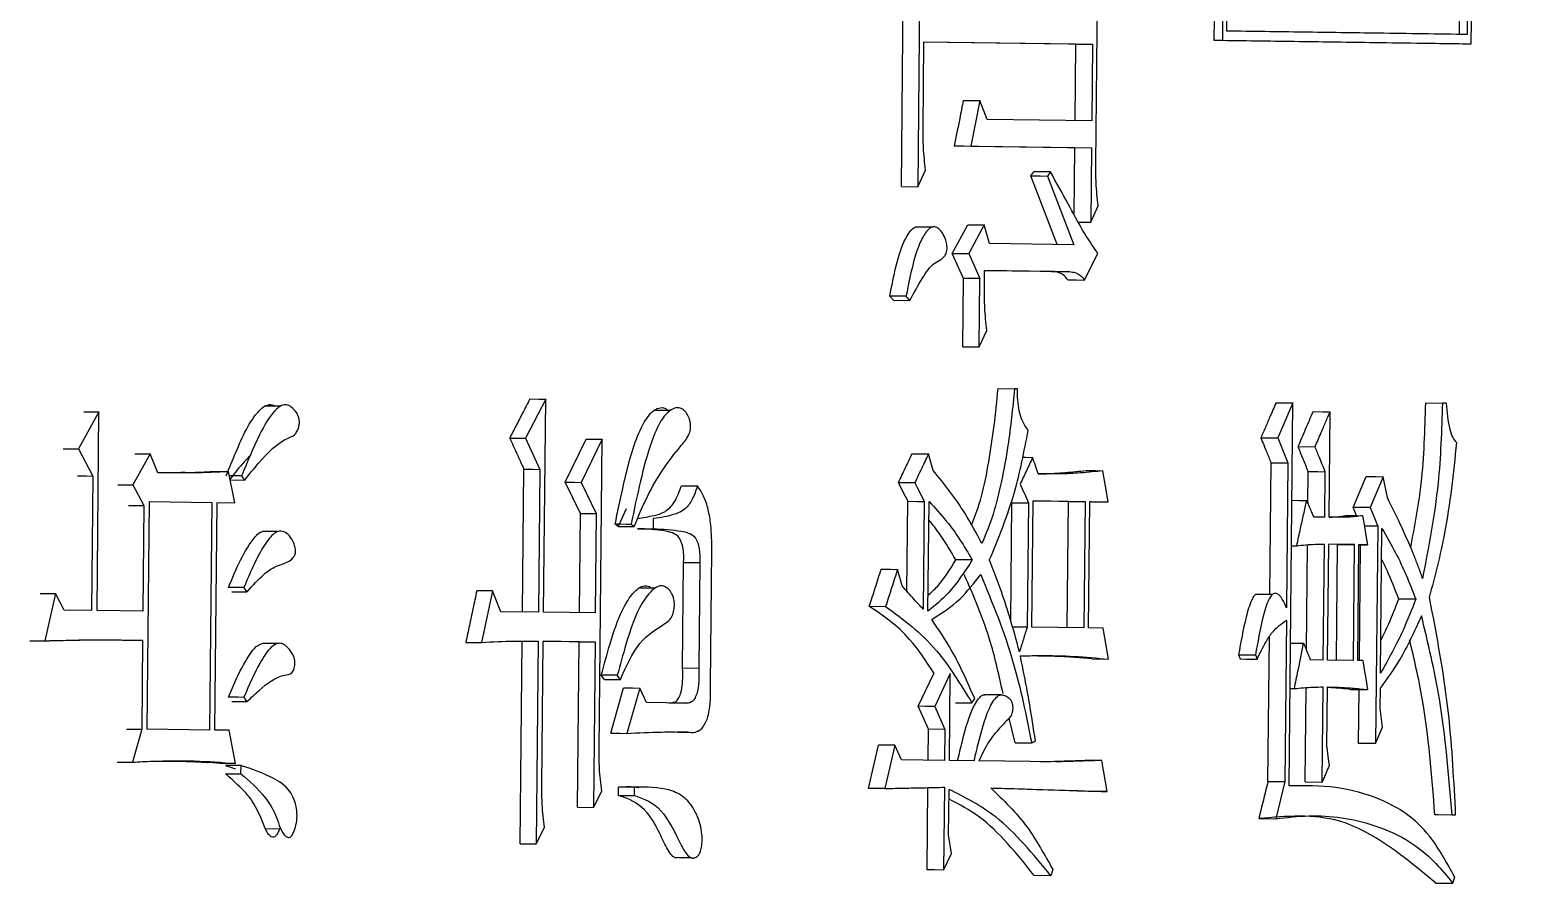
# Model space of a CAD drawing. Header units: millimetres. Extents: x 2448 to 4397, y 790 to 2168.
# Drawn here: x 3211.67 to 3218.64, y 992.72 to 996.73 of the extents above; entities that cross this region are included whole.
import ezdxf

# ---------------------------------------------------------------- set-up
doc = ezdxf.new("R2010")
doc.units = ezdxf.units.MM

msp = doc.modelspace()

# ---------------------------------------------------------------- linework, layer by layer
at = {"color": 7, "linetype": 'Continuous', "lineweight": 25}
for p, q in [((3217.4337, 1016.602), (3217.2361, 996.6833)), ((3217.4735, 1016.6016), (3217.2758, 996.6829)), ((3217.4923, 1016.5564), (3217.2956, 996.7277)), ((3218.5856, 1016.5408), (3218.3888, 996.7121)), ((3218.4292, 996.7117), (3218.626, 1016.5404)), ((3218.4466, 996.6665), (3218.6443, 1016.5852)), ((3216.6805, 996.0995), (3216.6947, 997.5306)), ((3215.7658, 995.9947), (3215.7773, 997.1532)), ((3215.8543, 997.1525), (3215.8429, 995.994)), ((3215.8682, 996.2663), (3215.8722, 996.6752)), ((3215.8722, 996.6752), (3216.6645, 996.6644)), ((3216.5863, 996.6651), (3215.8722, 996.6748)), ((3216.5827, 996.3049), (3216.5863, 996.6651)), ((3216.5863, 996.6651), (3216.6645, 996.6644)), ((3216.6645, 996.6644), (3216.6609, 996.3042)), ((3217.2361, 996.6833), (3218.4057, 996.6668)), ((3217.2363, 996.6833), (3217.2758, 996.6829)), ((3218.4062, 996.6668), (3218.4466, 996.6665)), ((3216.1343, 996.399), (3216.092, 996.1854)), ((3216.169, 996.3109), (3216.1343, 996.399)), ((3216.6609, 996.3042), (3216.169, 996.3109)), ((3216.0146, 996.1861), (3216.5815, 996.1784)), ((3216.092, 996.1854), (3216.6596, 996.1777)), ((3216.5783, 995.863), (3216.5815, 996.1784)), ((3216.5815, 996.1784), (3216.6596, 996.1777)), ((3216.6596, 996.1777), (3216.6562, 995.8272)), ((3215.8429, 995.994), (3215.8798, 996.0714)), ((3216.3755, 996.0449), (3216.3889, 996.0641)), ((3216.4988, 995.7219), (3216.3755, 996.0449)), ((3216.4668, 996.0635), (3216.3889, 996.0641)), ((3216.4668, 996.0635), (3216.4534, 996.0442)), ((3216.4534, 996.0442), (3216.5769, 995.7212)), ((3215.7658, 995.9947), (3215.8429, 995.994)), ((3216.6562, 995.8272), (3216.6916, 995.9046)), ((3216.0051, 995.6799), (3216.0777, 995.8152)), ((3216.1552, 995.8146), (3216.0825, 995.6792)), ((3216.181, 995.7266), (3216.1552, 995.8146)), ((3216.5978, 995.8277), (3216.6562, 995.8272)), ((3215.9092, 995.8035), (3215.8314, 995.8042)), ((3216.0574, 995.5624), (3216.0051, 995.6799)), ((3216.0825, 995.6792), (3216.1349, 995.5617)), ((3216.5769, 995.7212), (3216.181, 995.7266)), ((3216.6274, 995.555), (3216.6894, 995.6807)), ((3216.1566, 995.5127), (3216.1575, 995.6003)), ((3216.1575, 995.6003), (3216.5495, 995.595)), ((3216.4715, 995.5957), (3216.1575, 995.5999)), ((3216.4715, 995.5957), (3216.5495, 995.595)), ((3216.0542, 995.2411), (3216.0574, 995.5624)), ((3216.1349, 995.5617), (3216.0574, 995.5624)), ((3216.1317, 995.2404), (3216.1349, 995.5617)), ((3215.7879, 995.4787), (3215.7109, 995.4794)), ((3215.7288, 995.4597), (3215.7109, 995.4794)), ((3215.7288, 995.4597), (3215.8059, 995.459)), ((3216.1317, 995.2404), (3216.1681, 995.3178)), ((3216.0542, 995.2411), (3216.1317, 995.2404)), ((3216.2206, 995.0441), (3216.2983, 995.0434)), ((3216.3115, 995.0433), (3216.2983, 995.0434)), ((3214.0928, 994.995), (3213.9979, 994.8112)), ((3214.0829, 993.9923), (3214.0928, 994.995)), ((3217.6076, 994.9767), (3217.5361, 994.8122)), ((3217.5897, 993.1757), (3217.6076, 994.9767)), ((3218.2322, 994.9772), (3218.3127, 994.9765)), ((3218.3283, 994.9763), (3218.3127, 994.9765)), ((3211.9914, 994.9345), (3211.8944, 994.7605)), ((3211.9822, 993.9999), (3211.9914, 994.9345)), ((3212.8447, 994.9611), (3212.7715, 994.9617)), ((3214.678, 994.941), (3214.602, 994.9416)), ((3217.7775, 994.4388), (3217.7824, 994.9353)), ((3211.8944, 994.7605), (3211.962, 994.633)), ((3213.9979, 994.8112), (3214.0651, 994.6643)), ((3214.1847, 994.604), (3214.2835, 994.8071)), ((3214.3585, 994.8065), (3214.2595, 994.6033)), ((3214.344, 993.3462), (3214.3585, 994.8065)), ((3217.5361, 994.8122), (3217.5842, 994.6947)), ((3217.6321, 994.7715), (3217.7117, 994.7708)), ((3212.2318, 994.7367), (3212.1515, 994.5917)), ((3212.2676, 994.6486), (3212.2318, 994.7367)), ((3217.4986, 994.0757), (3217.5047, 994.6954)), ((3217.5842, 994.6947), (3217.5775, 994.0132)), ((3211.962, 994.633), (3211.9557, 994.0003)), ((3212.6306, 994.5076), (3212.601, 994.6541)), ((3212.6628, 994.6338), (3212.605, 994.6343)), ((3213.9838, 993.9932), (3213.9904, 994.6649)), ((3214.0651, 994.6643), (3214.0584, 993.9926)), ((3217.6781, 994.5045), (3217.6796, 994.654)), ((3217.7572, 994.4391), (3217.7593, 994.6533)), ((3217.8913, 994.4855), (3217.9526, 994.6307)), ((3218.0327, 994.63), (3217.9713, 994.4848)), ((3218.0517, 994.5324), (3218.0327, 994.63)), ((3212.1515, 994.5917), (3212.2031, 994.4937)), ((3212.6054, 994.6148), (3212.6781, 994.6142)), ((3214.2558, 994.457), (3214.1847, 994.604)), ((3214.2595, 994.6033), (3214.3308, 994.4563)), ((3214.731, 994.587), (3214.8067, 994.5864)), ((3212.2031, 994.4937), (3212.1982, 993.9972)), ((3212.2189, 993.4419), (3212.2295, 994.5128)), ((3212.2295, 994.5128), (3212.5218, 994.509)), ((3212.4495, 994.5096), (3212.5218, 994.509)), ((3212.5218, 994.509), (3212.5111, 993.4382)), ((3212.5371, 993.4379), (3212.5477, 994.5087)), ((3212.5477, 994.5087), (3212.6306, 994.5076)), ((3212.558, 994.5083), (3212.6306, 994.5076)), ((3214.4707, 994.4791), (3214.4335, 994.3962)), ((3215.792, 994.0902), (3215.7962, 994.5144)), ((3215.8733, 994.5137), (3215.8683, 994.0075)), ((3215.8908, 993.9975), (3215.8959, 994.5134)), ((3216.2802, 993.9521), (3216.2857, 994.5077)), ((3216.3635, 994.5071), (3216.3577, 993.9229)), ((3216.3797, 993.9227), (3216.3856, 994.5165)), ((3216.3856, 994.5165), (3216.6301, 994.5132)), ((3216.5519, 994.5138), (3216.3856, 994.5161)), ((3216.5461, 993.92), (3216.5519, 994.5138)), ((3216.5519, 994.5138), (3216.6301, 994.5132)), ((3216.6301, 994.5132), (3216.6242, 993.9193)), ((3216.6459, 993.919), (3216.6518, 994.5129)), ((3216.6518, 994.5129), (3216.7382, 994.5117)), ((3216.6599, 994.5124), (3216.6518, 994.5125)), ((3216.6599, 994.5124), (3216.7382, 994.5117)), ((3217.9068, 994.4466), (3217.8913, 994.4855)), ((3217.9713, 994.4848), (3218.0064, 994.3967)), ((3214.2512, 993.9897), (3214.2558, 994.457)), ((3214.3308, 994.4563), (3214.3262, 993.9891)), ((3214.5997, 994.3846), (3214.6002, 994.4333)), ((3217.7572, 994.4391), (3217.7044, 994.4399)), ((3212.8316, 994.3716), (3212.7585, 994.3722)), ((3214.4335, 994.3962), (3214.4192, 994.4061)), ((3214.4335, 994.3962), (3214.5087, 994.3956)), ((3214.5244, 994.3853), (3214.5997, 994.3846)), ((3218.0064, 994.3967), (3217.9963, 993.3745)), ((3218.0195, 993.7052), (3218.0263, 994.3867)), ((3214.8684, 993.6509), (3214.8747, 994.2836)), ((3217.6009, 994.3049), (3217.6255, 994.3047)), ((3217.6713, 993.8133), (3217.6762, 994.31)), ((3217.7506, 993.7674), (3217.756, 994.3126)), ((3217.7708, 993.7671), (3217.7762, 994.3123)), ((3217.8974, 994.3106), (3217.7762, 994.3123)), ((3217.8174, 994.3113), (3217.7762, 994.3119)), ((3217.812, 993.7661), (3217.8174, 994.3113)), ((3217.8174, 994.3113), (3217.8974, 994.3106)), ((3217.892, 993.7654), (3217.8974, 994.3106)), ((3217.9121, 993.7651), (3217.9175, 994.3103)), ((3217.9576, 994.3097), (3217.9175, 994.3103)), ((3217.9175, 994.3101), (3217.9576, 994.3097)), ((3217.9201, 993.765), (3217.9255, 994.31)), ((3214.7367, 993.7301), (3214.7417, 994.2266)), ((3214.7417, 994.2266), (3214.8173, 994.226)), ((3214.8173, 994.226), (3214.8124, 993.7295)), ((3211.7866, 994.0803), (3211.7365, 993.857)), ((3211.8284, 994.0019), (3211.7866, 994.0803)), ((3212.6157, 994.0889), (3212.6862, 994.0883)), ((3213.843, 994.0928), (3213.7911, 993.85)), ((3213.8815, 993.9949), (3213.843, 994.0928)), ((3214.6072, 994.1053), (3214.5313, 994.1059)), ((3217.5116, 994.0756), (3217.4322, 994.0763)), ((3211.9557, 994.0003), (3211.8284, 994.0019)), ((3212.1982, 993.9972), (3211.9822, 993.9999)), ((3214.0584, 993.9926), (3213.8815, 993.9949)), ((3214.3262, 993.9891), (3214.0829, 993.9923)), ((3215.6148, 994.0202), (3215.6917, 994.0196)), ((3218.1856, 994.0534), (3218.1053, 994.0541)), ((3216.2883, 993.9236), (3216.3577, 993.9229)), ((3216.6242, 993.9193), (3216.3797, 993.9227)), ((3217.5769, 993.9548), (3217.5694, 993.1955)), ((3212.1251, 993.8615), (3212.1968, 993.8609)), ((3212.1968, 993.8609), (3212.1927, 993.4423)), ((3213.973, 992.9029), (3213.9824, 993.8569)), ((3214.057, 993.8563), (3214.0476, 992.9022)), ((3214.0747, 993.1745), (3214.0815, 993.856)), ((3214.0815, 993.856), (3214.3248, 993.8528)), ((3214.2499, 993.8534), (3214.0815, 993.8556)), ((3214.2421, 993.0746), (3214.2499, 993.8534)), ((3214.2499, 993.8534), (3214.3248, 993.8528)), ((3214.3248, 993.8528), (3214.3171, 993.074)), ((3216.7151, 993.9181), (3216.6459, 993.919)), ((3217.4899, 993.1962), (3217.4966, 993.8764)), ((3212.8341, 993.8452), (3212.761, 993.8458)), ((3217.3517, 993.792), (3217.431, 993.7913)), ((3217.3517, 993.792), (3217.3598, 993.7725)), ((3217.431, 993.7913), (3217.4391, 993.7718)), ((3214.7367, 993.7301), (3214.8124, 993.7295)), ((3216.6612, 993.7724), (3216.5841, 993.779)), ((3216.6612, 993.7724), (3216.7395, 993.7717)), ((3217.7506, 993.7674), (3217.6896, 993.7683)), ((3217.892, 993.7654), (3217.7708, 993.7671)), ((3217.9361, 993.7648), (3217.9121, 993.7651)), ((3214.4296, 993.6956), (3214.3544, 993.6963)), ((3214.3687, 993.6766), (3214.3544, 993.6962)), ((3214.3687, 993.6765), (3214.4439, 993.6759)), ((3215.8452, 993.5498), (3215.9185, 993.7046)), ((3215.9203, 993.7046), (3215.9185, 993.7046)), ((3215.9958, 993.7039), (3215.9224, 993.5491)), ((3215.9917, 993.295), (3215.9958, 993.7039)), ((3217.7449, 993.193), (3217.7493, 993.6409)), ((3212.6157, 993.5728), (3212.6884, 993.5722)), ((3214.3998, 993.423), (3214.4595, 993.6364)), ((3214.5348, 993.6358), (3214.475, 993.4224)), ((3214.5677, 993.5672), (3214.5348, 993.6358)), ((3216.2355, 993.6035), (3216.1573, 993.6042)), ((3217.5942, 993.6332), (3217.6147, 993.633)), ((3217.6651, 993.1937), (3217.6695, 993.638)), ((3217.7668, 993.3583), (3217.7696, 993.6406)), ((3217.9162, 993.3752), (3217.9187, 993.6285)), ((3218.0179, 993.5397), (3218.0189, 993.6371)), ((3214.749, 993.5648), (3214.5677, 993.5672)), ((3214.6735, 993.5655), (3214.749, 993.5648)), ((3215.8934, 993.442), (3215.8452, 993.5498)), ((3215.9224, 993.5491), (3215.9707, 993.4414)), ((3216.0197, 993.5668), (3216.0972, 993.5662)), ((3218.029, 993.4519), (3218.0179, 993.5397)), ((3212.121, 993.4429), (3212.1927, 993.4423)), ((3212.1927, 993.4423), (3212.1491, 993.287)), ((3212.5111, 993.4382), (3212.2189, 993.4419)), ((3212.6044, 993.437), (3212.5371, 993.4379)), ((3212.6339, 993.2808), (3212.6044, 993.437)), ((3214.8051, 993.4339), (3214.8106, 993.4339)), ((3215.892, 993.296), (3215.8934, 993.442)), ((3215.9707, 993.4414), (3215.8934, 993.442)), ((3215.9707, 993.4414), (3215.9693, 993.2954)), ((3216.3008, 993.3781), (3216.2724, 993.4944)), ((3217.9963, 993.3745), (3218.029, 993.4519)), ((3215.6108, 993.1635), (3215.6583, 993.3673)), ((3215.7352, 993.3667), (3215.6877, 993.1628)), ((3215.7663, 993.2981), (3215.7352, 993.3667)), ((3216.3008, 993.3781), (3216.3787, 993.3774)), ((3215.9693, 993.2954), (3215.7663, 993.2981)), ((3216.1079, 993.2935), (3215.9917, 993.295)), ((3216.4917, 993.2883), (3216.1302, 993.2932)), ((3216.7089, 993.295), (3216.6306, 993.2957)), ((3216.7333, 993.1486), (3216.7089, 993.295)), ((3212.5866, 993.2326), (3212.6593, 993.232)), ((3212.587, 993.2714), (3212.6334, 993.2557)), ((3212.6597, 993.2708), (3212.5872, 993.2714)), ((3212.6593, 993.2318), (3212.6597, 993.2708)), ((3214.4353, 993.1303), (3214.4357, 993.1694)), ((3214.511, 993.1688), (3214.4357, 993.1694)), ((3214.5106, 993.1297), (3214.511, 993.1688)), ((3215.6877, 993.1628), (3215.6108, 993.1635)), ((3215.8869, 992.7801), (3215.8907, 993.1671)), ((3215.968, 993.1688), (3215.9642, 992.7794)), ((3215.9882, 992.9446), (3215.9903, 993.1587)), ((3217.4899, 993.1962), (3217.5694, 993.1955)), ((3217.5694, 993.1955), (3217.5265, 993.0208)), ((3217.6651, 993.1937), (3217.7449, 993.193)), ((3214.3171, 993.074), (3214.3566, 993.1513)), ((3214.4353, 993.1303), (3214.5106, 993.1297)), ((3214.2421, 993.0746), (3214.3171, 993.074)), ((3217.4471, 993.0215), (3217.5265, 993.0208)), ((3218.3559, 993.0384), (3218.2753, 993.0391)), ((3218.2909, 993.0389), (3218.2753, 993.0391)), ((3218.3715, 993.0381), (3218.2909, 993.0389)), ((3218.3715, 993.0381), (3218.3559, 993.0384)), ((3212.7743, 992.9743), (3212.8475, 992.9737)), ((3214.0476, 992.9022), (3214.0875, 992.9796)), ((3216.0008, 992.8568), (3215.9882, 992.9446)), ((3213.973, 992.9029), (3214.0476, 992.9022)), ((3214.7198, 992.8383), (3214.7792, 992.8378)), ((3214.7928, 992.8377), (3214.796, 992.8377)), ((3215.9642, 992.7794), (3216.0008, 992.8568)), ((3216.4689, 992.753), (3216.3909, 992.7537)), ((3216.478, 992.7821), (3216.4689, 992.753)), ((3218.3605, 992.717), (3218.3686, 992.7461)), ((3218.2799, 992.7177), (3218.3605, 992.717))]:
    msp.add_line(p, q, dxfattribs=at)
at = {"color": 7, "linetype": 'Continuous', "lineweight": 25, "flags": 128}
for points in [[(3216.0568, 996.3997), (3216.1002, 996.3993), (3216.1343, 996.399)], [(3216.0146, 996.1861), (3216.0579, 996.1857), (3216.092, 996.1854)], [(3216.3755, 996.0449), (3216.4192, 996.0445), (3216.4534, 996.0442)], [(3216.0777, 995.8152), (3216.1211, 995.8149), (3216.1552, 995.8146)], [(3216.0051, 995.6799), (3216.0484, 995.6795), (3216.0825, 995.6792)], [(3216.5493, 995.5557), (3216.569, 995.5555), (3216.5888, 995.5553), (3216.6274, 995.555)], [(3214.0182, 994.9956), (3214.06, 994.9952), (3214.0928, 994.995)], [(3217.528, 994.9774), (3217.5726, 994.977), (3217.6076, 994.9767)], [(3211.9201, 994.9351), (3211.9599, 994.9348), (3211.9914, 994.9345)], [(3217.7027, 994.936), (3217.7473, 994.9356), (3217.7824, 994.9353)], [(3211.8232, 994.7611), (3211.8629, 994.7607), (3211.8944, 994.7605)], [(3213.9234, 994.8118), (3213.9651, 994.8115), (3213.9979, 994.8112)], [(3214.2835, 994.8071), (3214.3255, 994.8068), (3214.3585, 994.8065)], [(3217.4567, 994.8129), (3217.5011, 994.8125), (3217.5361, 994.8122)], [(3212.16, 994.7373), (3212.2001, 994.737), (3212.2318, 994.7367)], [(3215.8165, 994.738), (3215.8597, 994.7377), (3215.8936, 994.7374)], [(3215.9154, 994.6592), (3215.9045, 994.6983), (3215.8936, 994.7374)], [(3216.3343, 994.7214), (3216.349, 994.7213), (3216.3832, 994.721)], [(3217.5047, 994.6954), (3217.5493, 994.695), (3217.5842, 994.6947)], [(3211.8907, 994.6336), (3211.9305, 994.6333), (3211.962, 994.633)], [(3212.5284, 994.6547), (3212.569, 994.6543), (3212.601, 994.6541)], [(3212.6781, 994.6142), (3212.6705, 994.624), (3212.6628, 994.6338)], [(3213.9904, 994.6649), (3214.0322, 994.6646), (3214.0651, 994.6643)], [(3216.6355, 994.6587), (3216.6793, 994.6584), (3216.7138, 994.6581)], [(3216.7382, 994.5117), (3216.726, 994.5849), (3216.7138, 994.6581)], [(3217.6796, 994.654), (3217.7243, 994.6536), (3217.7593, 994.6533)], [(3217.9526, 994.6307), (3217.9975, 994.6303), (3218.0327, 994.63)], [(3212.0799, 994.5923), (3212.1199, 994.5919), (3212.1515, 994.5917)], [(3214.1847, 994.604), (3214.2266, 994.6036), (3214.2595, 994.6033)], [(3215.752, 994.6026), (3215.7951, 994.6022), (3215.829, 994.6019)], [(3212.1311, 994.4943), (3212.1714, 994.4939), (3212.2031, 994.4937)], [(3215.7962, 994.5144), (3215.8394, 994.514), (3215.8733, 994.5137)], [(3216.2857, 994.5077), (3216.3293, 994.5074), (3216.3635, 994.5071)], [(3217.603, 994.5188), (3217.6375, 994.5185), (3217.6725, 994.5182)], [(3217.9713, 994.4848), (3217.9265, 994.4852), (3217.8913, 994.4855)], [(3214.2558, 994.457), (3214.2978, 994.4566), (3214.3308, 994.4563)], [(3217.8549, 994.4471), (3217.8997, 994.4467), (3217.9349, 994.4464)], [(3217.9349, 994.4464), (3217.9419, 994.4043), (3217.9489, 994.3622), (3217.9576, 994.3097)], [(3214.4944, 994.4055), (3214.4705, 994.4057), (3214.4449, 994.4059), (3214.4192, 994.4061)], [(3218.0064, 994.3967), (3217.9616, 994.3971), (3217.943, 994.3972)], [(3216.0994, 994.2381), (3216.0794, 994.2382), (3216.0594, 994.2384), (3216.022, 994.2387)], [(3215.671, 994.1947), (3215.7141, 994.1944), (3215.748, 994.1941)], [(3215.7699, 994.1159), (3215.7589, 994.155), (3215.748, 994.1941)], [(3211.7156, 994.0809), (3211.7552, 994.0806), (3211.7866, 994.0803)], [(3212.6731, 994.1079), (3212.6467, 994.1081), (3212.6236, 994.1083), (3212.6007, 994.1085)], [(3212.6884, 994.0883), (3212.6846, 994.0932), (3212.6789, 994.1005), (3212.6731, 994.1079)], [(3213.843, 994.0928), (3213.8014, 994.0931), (3213.7687, 994.0934)], [(3211.6655, 993.8576), (3211.7051, 993.8573), (3211.7365, 993.857)], [(3213.7169, 993.8506), (3213.7585, 993.8503), (3213.7911, 993.85)], [(3216.7395, 993.7717), (3216.7273, 993.8449), (3216.7151, 993.9181)], [(3217.5963, 993.8471), (3217.6227, 993.8469), (3217.6577, 993.8466)], [(3217.3598, 993.7725), (3217.3875, 993.7722), (3217.4133, 993.772), (3217.4391, 993.7718)], [(3217.9361, 993.7648), (3217.9431, 993.7227), (3217.9501, 993.6806), (3217.9588, 993.6282)], [(3214.4439, 993.6759), (3214.4402, 993.681), (3214.4349, 993.6883), (3214.4296, 993.6956)], [(3212.6732, 993.5919), (3212.6468, 993.5921), (3212.6236, 993.5923), (3212.6007, 993.5925)], [(3212.6884, 993.5722), (3212.6846, 993.5771), (3212.6789, 993.5845), (3212.6732, 993.5919)], [(3214.4595, 993.6364), (3214.5017, 993.6361), (3214.5348, 993.6358)], [(3216.0972, 993.5662), (3216.104, 993.5759), (3216.1108, 993.5855)], [(3217.8788, 993.6289), (3217.9236, 993.6285), (3217.9588, 993.6282)], [(3215.9224, 993.5491), (3215.8791, 993.5495), (3215.8452, 993.5498)], [(3214.3998, 993.423), (3214.4419, 993.4227), (3214.475, 993.4224)], [(3214.762, 993.4283), (3214.7403, 993.4285), (3214.7186, 993.4287), (3214.7096, 993.4288)], [(3215.7352, 993.3667), (3215.6921, 993.367), (3215.6583, 993.3673)], [(3217.9963, 993.3745), (3217.9515, 993.3749), (3217.9162, 993.3752)], [(3217.7668, 993.3583), (3217.7724, 993.3144), (3217.7752, 993.2924), (3217.7781, 993.2705)], [(3212.0775, 993.2876), (3212.1175, 993.2873), (3212.1491, 993.287)], [(3212.6339, 993.2808), (3212.5932, 993.2812), (3212.5613, 993.2814)], [(3216.7333, 993.1486), (3216.6895, 993.149), (3216.655, 993.1493)], [(3215.9642, 992.7794), (3215.9209, 992.7798), (3215.8869, 992.7801)]]:
    msp.add_lwpolyline(points, dxfattribs=at)
at = {"color": 7, "linetype": 'Continuous', "lineweight": 25}
for points, knots in [([(3217.2956, 996.7277), (3217.4162, 996.726), (3217.6574, 996.7226), (3218.0363, 996.7173), (3218.2896, 996.7137), (3218.4292, 996.7117)], [0, 0, 0, 0, 0.309931, 0.619863, 1, 1, 1, 1]), ([(3217.2758, 996.6829), (3217.3966, 996.6813), (3217.6381, 996.6779), (3218.0299, 996.6724), (3218.2951, 996.6686), (3218.4466, 996.6665)], [0, 0, 0, 0, 0.300091, 0.600183, 1, 1, 1, 1]), ([(3216.0568, 996.3997), (3216.0513, 996.3716), (3216.0414, 996.322), (3216.0274, 996.2508), (3216.0188, 996.2076), (3216.0146, 996.1861)], [0, 0, 0, 0, 0.39443, 0.697215, 1, 1, 1, 1]), ([(3215.8798, 996.0714), (3215.8756, 996.1073), (3215.8682, 996.1714), (3215.8682, 996.2373), (3215.8682, 996.2663)], [0, 0, 0, 0, 0.5587761, 1, 1, 1, 1]), ([(3216.6916, 995.9046), (3216.6876, 995.9405), (3216.6806, 996.0046), (3216.6805, 996.0704), (3216.6805, 996.0995)], [0, 0, 0, 0, 0.558776, 1, 1, 1, 1]), ([(3216.6894, 995.6807), (3216.6653, 995.7163), (3216.6173, 995.7874), (3216.5463, 995.9228), (3216.4953, 996.013), (3216.4668, 996.0635)], [0, 0, 0, 0, 0.306128, 0.612196, 1, 1, 1, 1]), ([(3215.8059, 995.459), (3215.8249, 995.4945), (3215.8599, 995.5596), (3215.9085, 995.6312), (3215.9455, 995.6472), (3215.9641, 995.6608), (3215.9737, 995.6737), (3215.9791, 995.6873), (3215.9811, 995.7013), (3215.98, 995.7205), (3215.9739, 995.7467), (3215.9616, 995.7757), (3215.9432, 995.7963), (3215.9243, 995.8075), (3215.9034, 995.8035), (3215.8784, 995.7792), (3215.8385, 995.7072), (3215.8111, 995.5961), (3215.7939, 995.5088), (3215.7879, 995.4787)], [0, 0, 0, 0, 0.14909, 0.273472, 0.333578, 0.361747, 0.385312, 0.398064, 0.410936, 0.426295, 0.453409, 0.4943, 0.534592, 0.572792, 0.604673, 0.650723, 0.727929, 0.906337, 1, 1, 1, 1]), ([(3215.7109, 995.4794), (3215.7205, 995.527), (3215.7396, 995.6227), (3215.7713, 995.731), (3215.8059, 995.7832), (3215.822, 995.8028), (3215.8311, 995.8037), (3215.8315, 995.8038)], [0, 0, 0, 0, 0.372901, 0.748768, 0.870927, 0.993753, 1, 1, 1, 1]), ([(3216.5493, 995.5557), (3216.5412, 995.5653), (3216.528, 995.581), (3216.5071, 995.5901), (3216.4894, 995.5946), (3216.4774, 995.5953), (3216.4715, 995.5957)], [0, 0, 0, 0, 0.343161, 0.563066, 0.781507, 1, 1, 1, 1]), ([(3216.5495, 995.595), (3216.5588, 995.5944), (3216.574, 995.5933), (3216.5948, 995.5855), (3216.6122, 995.5747), (3216.6223, 995.5616), (3216.6274, 995.555)], [0, 0, 0, 0, 0.337313, 0.556285, 0.776636, 1, 1, 1, 1]), ([(3215.8059, 995.459), (3215.8044, 995.4607), (3215.8006, 995.4648), (3215.7947, 995.4714), (3215.7902, 995.4763), (3215.7879, 995.4787)], [0, 0, 0, 0, 0.250151, 0.625182, 1, 1, 1, 1]), ([(3216.1681, 995.3178), (3216.164, 995.3537), (3216.1567, 995.4178), (3216.1567, 995.4837), (3216.1566, 995.5127)], [0, 0, 0, 0, 0.558781, 1, 1, 1, 1]), ([(3216.0962, 994.4015), (3216.1127, 994.4457), (3216.147, 994.5375), (3216.1777, 994.7003), (3216.2035, 994.8697), (3216.2149, 994.9859), (3216.2206, 995.0441)], [0, 0, 0, 0, 0.235395, 0.488516, 0.743744, 1, 1, 1, 1]), ([(3216.2983, 995.0434), (3216.289, 994.9537), (3216.2738, 994.8062), (3216.2384, 994.6092), (3216.2002, 994.4505), (3216.1631, 994.3601), (3216.1447, 994.3154)], [0, 0, 0, 0, 0.344328, 0.565706, 0.784854, 1, 1, 1, 1]), ([(3216.3625, 994.8479), (3216.352, 994.8626), (3216.3344, 994.8872), (3216.3193, 994.94), (3216.3121, 994.9904), (3216.3117, 995.0256), (3216.3115, 995.0433)], [0, 0, 0, 0, 0.327682, 0.547658, 0.772731, 1, 1, 1, 1]), ([(3212.5902, 994.6344), (3212.605, 994.6711), (3212.6496, 994.7817), (3212.7059, 994.9052), (3212.7688, 994.9625), (3212.794, 994.9709), (3212.8111, 994.9684), (3212.8181, 994.9614), (3212.8182, 994.9613)], [0, 0, 0, 0, 0.250013, 0.753389, 0.844972, 0.921666, 0.99897, 1, 1, 1, 1]), ([(3212.6781, 994.6142), (3212.6991, 994.641), (3212.7625, 994.7216), (3212.8408, 994.7983), (3212.9071, 994.8217), (3212.9231, 994.841), (3212.9311, 994.8604), (3212.9345, 994.8799), (3212.9341, 994.8969), (3212.9296, 994.9148), (3212.9174, 994.9377), (3212.898, 994.9579), (3212.8736, 994.9706), (3212.846, 994.9652), (3212.7989, 994.9251), (3212.7358, 994.8101), (3212.6893, 994.7011), (3212.6631, 994.6345), (3212.6628, 994.6338)], [0, 0, 0, 0, 0.1140584, 0.3439435, 0.3848304, 0.4063259, 0.4278612, 0.4440798, 0.4574522, 0.4708263, 0.493362, 0.5360186, 0.5695776, 0.6033406, 0.6548638, 0.7954329, 0.9979079, 1, 1, 1, 1]), ([(3214.0182, 994.9956), (3214.0067, 994.9734), (3213.9853, 994.9317), (3213.9536, 994.8705), (3213.9335, 994.8314), (3213.9234, 994.8118)], [0, 0, 0, 0, 0.362014, 0.681007, 1, 1, 1, 1]), ([(3217.528, 994.9774), (3217.5184, 994.9552), (3217.5017, 994.9167), (3217.4779, 994.8619), (3217.4638, 994.8292), (3217.4567, 994.8129)], [0, 0, 0, 0, 0.404604, 0.702302, 1, 1, 1, 1]), ([(3218.1615, 994.2964), (3218.1805, 994.3964), (3218.2218, 994.6144), (3218.2285, 994.8498), (3218.2322, 994.9772)], [0, 0, 0, 0, 0.458803, 1, 1, 1, 1]), ([(3218.2181, 994.1503), (3218.247, 994.2978), (3218.2988, 994.5629), (3218.3084, 994.8494), (3218.3127, 994.9765)], [0, 0, 0, 0, 0.556276, 1, 1, 1, 1]), ([(3218.3283, 994.9763), (3218.3321, 994.9334), (3218.3373, 994.8743), (3218.3577, 994.8117), (3218.3708, 994.7976), (3218.3772, 994.7906)], [0, 0, 0, 0, 0.572056, 0.790049, 1, 1, 1, 1]), ([(3214.4192, 994.4061), (3214.431, 994.4625), (3214.4607, 994.6047), (3214.5051, 994.7887), (3214.5653, 994.9083), (3214.6081, 994.9494), (3214.638, 994.9573), (3214.6608, 994.9512), (3214.6699, 994.9394), (3214.6727, 994.9357)], [0, 0, 0, 0, 0.232108, 0.585802, 0.764937, 0.842589, 0.920942, 0.975911, 1, 1, 1, 1]), ([(3214.5087, 994.3955), (3214.5289, 994.4437), (3214.59, 994.5894), (3214.6811, 994.7208), (3214.7549, 994.8048), (3214.7701, 994.8369), (3214.7747, 994.8567), (3214.7748, 994.876), (3214.7704, 994.8987), (3214.7605, 994.922), (3214.7451, 994.9428), (3214.7251, 994.9545), (3214.7012, 994.955), (3214.6696, 994.9387), (3214.6287, 994.8887), (3214.5804, 994.7754), (3214.5367, 994.6075), (3214.5084, 994.4742), (3214.4945, 994.4059), (3214.4944, 994.4055)], [0, 0, 0, 0, 0.116645, 0.352778, 0.404265, 0.422596, 0.433796, 0.445067, 0.459075, 0.479915, 0.50165, 0.526904, 0.553568, 0.585783, 0.641712, 0.723959, 0.85926, 0.999243, 1, 1, 1, 1]), ([(3217.6321, 994.7715), (3217.6438, 994.7989), (3217.6674, 994.8538), (3217.6909, 994.9086), (3217.7027, 994.936)], [0, 0, 0, 0, 0.5, 1, 1, 1, 1]), ([(3217.7117, 994.7708), (3217.7213, 994.793), (3217.7378, 994.8315), (3217.7614, 994.8863), (3217.7754, 994.919), (3217.7824, 994.9353)], [0, 0, 0, 0, 0.404353, 0.702176, 1, 1, 1, 1]), ([(3216.1795, 994.237), (3216.2223, 994.3399), (3216.2995, 994.5255), (3216.3431, 994.7485), (3216.3625, 994.8479)], [0, 0, 0, 0, 0.5545478, 1, 1, 1, 1]), ([(3213.9234, 994.8118), (3213.9345, 994.7874), (3213.9569, 994.7384), (3213.9793, 994.6894), (3213.9904, 994.6649)], [0, 0, 0, 0, 0.5, 1, 1, 1, 1]), ([(3217.4567, 994.8129), (3217.4613, 994.8017), (3217.4705, 994.7792), (3217.4865, 994.7401), (3217.4979, 994.7121), (3217.5047, 994.6954)], [0, 0, 0, 0, 0.286598, 0.573196, 1, 1, 1, 1]), ([(3217.6796, 994.654), (3217.6717, 994.6736), (3217.6559, 994.7128), (3217.64, 994.7519), (3217.6321, 994.7715)], [0, 0, 0, 0, 0.5, 1, 1, 1, 1]), ([(3217.7593, 994.6533), (3217.7548, 994.6645), (3217.7457, 994.687), (3217.7299, 994.7261), (3217.7185, 994.7541), (3217.7117, 994.7708)], [0, 0, 0, 0, 0.28642, 0.57284, 1, 1, 1, 1]), ([(3218.3772, 994.7906), (3218.362, 994.6458), (3218.3351, 994.389), (3218.2749, 994.1615), (3218.2487, 994.0622)], [0, 0, 0, 0, 0.563904, 1, 1, 1, 1]), ([(3212.7055, 994.7315), (3212.6917, 994.7176), (3212.6569, 994.6825), (3212.6248, 994.6403), (3212.6054, 994.6148)], [0, 0, 0, 0, 0.395726, 1, 1, 1, 1]), ([(3215.752, 994.6026), (3215.7627, 994.6252), (3215.7843, 994.6703), (3215.8057, 994.7155), (3215.8165, 994.738)], [0, 0, 0, 0, 0.500001, 1, 1, 1, 1]), ([(3215.8936, 994.7374), (3215.8829, 994.7148), (3215.8614, 994.6696), (3215.8398, 994.6245), (3215.829, 994.6019)], [0, 0, 0, 0, 0.500001, 1, 1, 1, 1]), ([(3216.3832, 994.721), (3216.3735, 994.7), (3216.354, 994.6581), (3216.3345, 994.6162), (3216.3248, 994.5952)], [0, 0, 0, 0, 0.500001, 1, 1, 1, 1]), ([(3216.4088, 994.6427), (3216.4046, 994.6558), (3216.396, 994.6819), (3216.3875, 994.7079), (3216.3832, 994.721)], [0, 0, 0, 0, 0.500002, 1, 1, 1, 1]), ([(3212.601, 994.6541), (3212.565, 994.6521), (3212.4917, 994.6482), (3212.3805, 994.647), (3212.3052, 994.6481), (3212.2676, 994.6486)], [0, 0, 0, 0, 0.325541, 0.662724, 1, 1, 1, 1]), ([(3212.3966, 994.6493), (3212.3694, 994.6489), (3212.3294, 994.6482), (3212.2908, 994.6484), (3212.2784, 994.6485)], [0, 0, 0, 0, 0.678862, 1, 1, 1, 1]), ([(3212.3949, 994.6496), (3212.402, 994.6497), (3212.4466, 994.6503), (3212.491, 994.6527), (3212.5284, 994.6547)], [0, 0, 0, 0, 0.158129, 1, 1, 1, 1]), ([(3216.1447, 994.3154), (3216.1188, 994.3635), (3216.071, 994.4524), (3215.993, 994.5645), (3215.9413, 994.6276), (3215.9154, 994.6592)], [0, 0, 0, 0, 0.371082, 0.684797, 1, 1, 1, 1]), ([(3216.4085, 994.6438), (3216.4176, 994.6437), (3216.4603, 994.6437), (3216.5361, 994.6492), (3216.6024, 994.6556), (3216.6355, 994.6587)], [0, 0, 0, 0, 0.119565, 0.559693, 1, 1, 1, 1]), ([(3216.7138, 994.6581), (3216.6789, 994.654), (3216.611, 994.6461), (3216.5093, 994.6427), (3216.4423, 994.6427), (3216.4088, 994.6427)], [0, 0, 0, 0, 0.345403, 0.672631, 1, 1, 1, 1]), ([(3214.5249, 994.434), (3214.5509, 994.4379), (3214.5937, 994.4444), (3214.653, 994.4606), (3214.7017, 994.504), (3214.7211, 994.5589), (3214.731, 994.587)], [0, 0, 0, 0, 0.334012, 0.5508233, 0.7703646, 1, 1, 1, 1]), ([(3214.8067, 994.5864), (3214.7992, 994.5647), (3214.7844, 994.5219), (3214.7478, 994.4716), (3214.7009, 994.4526), (3214.6509, 994.4395), (3214.6171, 994.4354), (3214.6002, 994.4333)], [0, 0, 0, 0, 0.178247, 0.350718, 0.567764, 0.783983, 1, 1, 1, 1]), ([(3214.8747, 994.2836), (3214.8741, 994.3236), (3214.8732, 994.3891), (3214.8584, 994.4754), (3214.8377, 994.5405), (3214.8169, 994.5712), (3214.8067, 994.5864)], [0, 0, 0, 0, 0.347715, 0.570463, 0.78838, 1, 1, 1, 1]), ([(3215.7962, 994.5144), (3215.7889, 994.5291), (3215.7741, 994.5585), (3215.7594, 994.5879), (3215.752, 994.6026)], [0, 0, 0, 0, 0.500001, 1, 1, 1, 1]), ([(3215.829, 994.6019), (3215.8364, 994.5872), (3215.8512, 994.5578), (3215.866, 994.5284), (3215.8733, 994.5137)], [0, 0, 0, 0, 0.500001, 1, 1, 1, 1]), ([(3216.3248, 994.5952), (3216.3312, 994.5805), (3216.3442, 994.5511), (3216.3571, 994.5217), (3216.3635, 994.5071)], [0, 0, 0, 0, 0.500001, 1, 1, 1, 1]), ([(3215.8959, 994.5134), (3215.9239, 994.4831), (3215.9741, 994.4287), (3216.0418, 994.3352), (3216.0802, 994.2705), (3216.0994, 994.2381)], [0, 0, 0, 0, 0.385355, 0.691748, 1, 1, 1, 1]), ([(3217.6255, 994.3047), (3217.6315, 994.3319), (3217.6423, 994.3812), (3217.658, 994.4524), (3217.6677, 994.4963), (3217.6725, 994.5182)], [0, 0, 0, 0, 0.3832462, 0.6916231, 1, 1, 1, 1]), ([(3217.6725, 994.5182), (3217.6771, 994.507), (3217.6847, 994.4883), (3217.6953, 994.4622), (3217.7013, 994.4473), (3217.7044, 994.4399)], [0, 0, 0, 0, 0.42963, 0.714815, 1, 1, 1, 1]), ([(3218.2181, 994.1503), (3218.2167, 994.1543), (3218.2145, 994.1603), (3218.2116, 994.1683), (3218.2094, 994.1743), (3218.2072, 994.1802), (3218.2051, 994.1862), (3218.2029, 994.1922), (3218.2007, 994.1981), (3218.1985, 994.2041), (3218.1963, 994.21), (3218.194, 994.2159), (3218.1911, 994.2238), (3218.1881, 994.2317), (3218.1851, 994.2394), (3218.1828, 994.2453), (3218.1782, 994.2569), (3218.162, 994.297), (3218.1392, 994.3483), (3218.0997, 994.4351), (3218.0722, 994.4907), (3218.0517, 994.5324)], [0, 0, 0, 0, 0.02894, 0.043438, 0.057936, 0.072434, 0.086932, 0.101431, 0.115929, 0.130427, 0.144925, 0.159423, 0.173921, 0.202918, 0.217416, 0.231914, 0.246412, 0.304408, 0.536452, 0.65244, 1, 1, 1, 1]), ([(3216.022, 994.2387), (3215.9984, 994.2787), (3215.9583, 994.347), (3215.9135, 994.4037), (3215.895, 994.4272)], [0, 0, 0, 0, 0.586481, 1, 1, 1, 1]), ([(3217.7775, 994.4401), (3217.7829, 994.4401), (3217.8088, 994.4402), (3217.8345, 994.444), (3217.8549, 994.4471)], [0, 0, 0, 0, 0.207809, 1, 1, 1, 1]), ([(3217.9349, 994.4464), (3217.9123, 994.4434), (3217.8784, 994.439), (3217.8259, 994.4388), (3217.796, 994.4388), (3217.7775, 994.4388)], [0, 0, 0, 0, 0.43232, 0.648323, 1, 1, 1, 1]), ([(3212.6004, 994.1085), (3212.6186, 994.1522), (3212.6551, 994.2399), (3212.7064, 994.3262), (3212.744, 994.3674), (3212.7557, 994.3701), (3212.7585, 994.3707)], [0, 0, 0, 0, 0.419312, 0.841116, 0.963322, 1, 1, 1, 1]), ([(3212.6884, 994.0883), (3212.7146, 994.1181), (3212.7568, 994.1661), (3212.8222, 994.2108), (3212.8696, 994.2218), (3212.9004, 994.2415), (3212.9117, 994.2591), (3212.9157, 994.2704), (3212.9167, 994.2825), (3212.9144, 994.2993), (3212.9055, 994.3248), (3212.8882, 994.3537), (3212.8623, 994.3724), (3212.8355, 994.3763), (3212.7991, 994.3523), (3212.7588, 994.2937), (3212.7141, 994.2064), (3212.6869, 994.1416), (3212.6732, 994.1081), (3212.6731, 994.1079)], [0, 0, 0, 0, 0.157717, 0.254328, 0.350909, 0.399774, 0.416335, 0.42709, 0.437929, 0.451794, 0.477282, 0.52559, 0.572326, 0.618007, 0.657421, 0.765529, 0.879704, 0.999303, 1, 1, 1, 1]), ([(3214.5087, 994.3956), (3214.5075, 994.3964), (3214.5045, 994.3985), (3214.4997, 994.4018), (3214.4962, 994.4043), (3214.4944, 994.4055)], [0, 0, 0, 0, 0.254544, 0.627321, 1, 1, 1, 1]), ([(3214.7417, 994.2266), (3214.7421, 994.2484), (3214.743, 994.291), (3214.7232, 994.3491), (3214.6893, 994.367), (3214.6239, 994.3814), (3214.5684, 994.3836), (3214.5244, 994.3853)], [0, 0, 0, 0, 0.131035, 0.255782, 0.38396, 0.510909, 1, 1, 1, 1]), ([(3214.5997, 994.3846), (3214.6438, 994.3829), (3214.6994, 994.3808), (3214.7649, 994.3663), (3214.7989, 994.3484), (3214.8187, 994.2904), (3214.8178, 994.2478), (3214.8173, 994.226)], [0, 0, 0, 0, 0.48925, 0.616237, 0.744434, 0.869104, 1, 1, 1, 1]), ([(3218.0263, 994.3867), (3218.0481, 994.349), (3218.0879, 994.2803), (3218.1409, 994.1683), (3218.1707, 994.0918), (3218.1856, 994.0534)], [0, 0, 0, 0, 0.375876, 0.686967, 1, 1, 1, 1]), ([(3217.6255, 994.3047), (3217.6396, 994.3065), (3217.6685, 994.3102), (3217.712, 994.3123), (3217.7413, 994.3125), (3217.756, 994.3126)], [0, 0, 0, 0, 0.323885, 0.66186, 1, 1, 1, 1]), ([(3216.0994, 994.2381), (3216.0632, 994.1829), (3215.9991, 994.085), (3215.9237, 994.0241), (3215.8908, 993.9975)], [0, 0, 0, 0, 0.563718, 1, 1, 1, 1]), ([(3215.8915, 994.0723), (3215.9063, 994.0854), (3215.954, 994.1276), (3215.9942, 994.1934), (3216.022, 994.2387)], [0, 0, 0, 0, 0.310181, 1, 1, 1, 1]), ([(3216.3213, 993.8066), (3216.3064, 993.8613), (3216.2783, 993.9639), (3216.2311, 994.108), (3216.1967, 994.1939), (3216.1796, 994.237)], [0, 0, 0, 0, 0.362463, 0.680392, 1, 1, 1, 1]), ([(3218.1053, 994.0541), (3218.0877, 994.1001), (3218.0625, 994.1659), (3218.0336, 994.2237), (3218.0249, 994.2411)], [0, 0, 0, 0, 0.699805, 1, 1, 1, 1]), ([(3215.6148, 994.0202), (3215.6242, 994.0493), (3215.6429, 994.1075), (3215.6617, 994.1657), (3215.671, 994.1947)], [0, 0, 0, 0, 0.5000006, 1, 1, 1, 1]), ([(3215.748, 994.1941), (3215.7386, 994.165), (3215.7198, 994.1068), (3215.7011, 994.0487), (3215.6917, 994.0196)], [0, 0, 0, 0, 0.5000005, 1, 1, 1, 1]), ([(3215.9084, 993.9583), (3215.9539, 993.9867), (3216.0357, 994.0378), (3216.1071, 994.1289), (3216.1388, 994.1694)], [0, 0, 0, 0, 0.556434, 1, 1, 1, 1]), ([(3216.2442, 993.6093), (3216.2262, 993.6912), (3216.1809, 993.897), (3216.1063, 994.0674), (3216.0613, 994.17)], [0, 0, 0, 0, 0.397701, 1, 1, 1, 1]), ([(3216.1388, 994.1694), (3216.1943, 994.0356), (3216.2941, 993.7945), (3216.3526, 993.5058), (3216.3787, 993.3774)], [0, 0, 0, 0, 0.555099, 1, 1, 1, 1]), ([(3213.7687, 994.0934), (3213.7627, 994.0652), (3213.7511, 994.0107), (3213.7338, 993.9298), (3213.7225, 993.877), (3213.7169, 993.8506)], [0, 0, 0, 0, 0.348008, 0.674004, 1, 1, 1, 1]), ([(3214.3544, 993.6963), (3214.3678, 993.7459), (3214.3964, 993.852), (3214.4413, 993.9853), (3214.4924, 994.0723), (3214.5312, 994.1097), (3214.562, 994.1193), (3214.5798, 994.1157), (3214.5872, 994.1076), (3214.5876, 994.1073)], [0, 0, 0, 0, 0.259998, 0.556133, 0.726988, 0.853629, 0.924803, 0.996465, 1, 1, 1, 1]), ([(3214.4439, 993.6759), (3214.4722, 993.7385), (3214.5294, 993.865), (3214.6232, 993.9179), (3214.6763, 993.9556), (3214.6897, 993.9769), (3214.6965, 994.0009), (3214.699, 994.0276), (3214.6965, 994.0536), (3214.6878, 994.0784), (3214.6737, 994.0989), (3214.6536, 994.1152), (3214.6274, 994.1188), (3214.5887, 994.0951), (3214.5257, 994.0152), (3214.4752, 993.8636), (3214.4427, 993.7441), (3214.4296, 993.6956)], [0, 0, 0, 0, 0.1760755, 0.3558005, 0.3871839, 0.4068564, 0.4266091, 0.4459122, 0.4664044, 0.4840724, 0.5109685, 0.5392255, 0.5737548, 0.6154535, 0.7028372, 0.8793209, 1, 1, 1, 1]), ([(3215.8683, 994.0075), (3215.8542, 994.0219), (3215.8305, 994.0462), (3215.7979, 994.0832), (3215.7792, 994.105), (3215.7699, 994.1159)], [0, 0, 0, 0, 0.422902, 0.711407, 1, 1, 1, 1]), ([(3217.4326, 994.0752), (3217.4303, 994.0736), (3217.4232, 994.0688), (3217.4056, 994.0352), (3217.3786, 993.9431), (3217.3624, 993.8521), (3217.3517, 993.792)], [0, 0, 0, 0, 0.045455, 0.139799, 0.43178, 1, 1, 1, 1]), ([(3217.5775, 994.0132), (3217.5712, 994.0276), (3217.5587, 994.0559), (3217.5378, 994.0805), (3217.5187, 994.0819), (3217.5046, 994.0705), (3217.4848, 994.0357), (3217.4581, 993.9416), (3217.4418, 993.8511), (3217.431, 993.7913)], [0, 0, 0, 0, 0.1191, 0.234439, 0.295294, 0.357207, 0.420771, 0.617411, 1, 1, 1, 1]), ([(3218.2487, 994.0622), (3218.2834, 993.8792), (3218.3456, 993.5507), (3218.3635, 993.1955), (3218.3715, 993.0381)], [0, 0, 0, 0, 0.556968, 1, 1, 1, 1]), ([(3215.9203, 993.7046), (3215.8829, 993.7615), (3215.7917, 993.9004), (3215.6804, 993.9757), (3215.6148, 994.0202)], [0, 0, 0, 0, 0.410044, 1, 1, 1, 1]), ([(3215.6917, 994.0196), (3215.7745, 993.959), (3215.9237, 993.85), (3216.0438, 993.6535), (3216.0972, 993.5662)], [0, 0, 0, 0, 0.555435, 1, 1, 1, 1]), ([(3218.1856, 994.0534), (3218.166, 994.0042), (3218.131, 993.9163), (3218.0744, 993.8025), (3218.0379, 993.7377), (3218.0195, 993.7052)], [0, 0, 0, 0, 0.388501, 0.693686, 1, 1, 1, 1]), ([(3218.0211, 993.8598), (3218.0336, 993.8855), (3218.0634, 993.9467), (3218.0899, 994.0147), (3218.1053, 994.0541)], [0, 0, 0, 0, 0.420715, 1, 1, 1, 1]), ([(3216.1108, 993.5855), (3216.0766, 993.6634), (3216.0161, 993.8016), (3215.9411, 993.9106), (3215.9084, 993.9582)], [0, 0, 0, 0, 0.56359, 1, 1, 1, 1]), ([(3216.3577, 993.9229), (3216.3517, 993.9036), (3216.3395, 993.8648), (3216.3274, 993.826), (3216.3213, 993.8066)], [0, 0, 0, 0, 0.500001, 1, 1, 1, 1]), ([(3217.4391, 993.7718), (3217.4528, 993.7998), (3217.4753, 993.8457), (3217.5102, 993.9005), (3217.5433, 993.9306), (3217.5657, 993.9468), (3217.5769, 993.9548)], [0, 0, 0, 0, 0.345885, 0.566613, 0.783946, 1, 1, 1, 1]), ([(3218.2124, 993.9751), (3218.1792, 993.9029), (3218.1203, 993.775), (3218.0497, 993.679), (3218.0189, 993.6371)], [0, 0, 0, 0, 0.563525, 1, 1, 1, 1]), ([(3218.3559, 993.0383), (3218.3408, 993.2242), (3218.3141, 993.5538), (3218.2433, 993.8472), (3218.2124, 993.9751)], [0, 0, 0, 0, 0.564094, 1, 1, 1, 1]), ([(3211.7365, 993.857), (3211.7901, 993.8591), (3211.894, 993.863), (3212.0475, 993.8622), (3212.1471, 993.8613), (3212.1968, 993.8609)], [0, 0, 0, 0, 0.347084, 0.67353, 1, 1, 1, 1]), ([(3211.7586, 993.8585), (3211.7586, 993.8585), (3211.7584, 993.8585), (3211.8046, 993.8598), (3211.9277, 993.8625), (3212.0359, 993.8622), (3212.0801, 993.8619), (3212.0917, 993.8618), (3212.0966, 993.8618), (3212.096, 993.8618), (3212.0959, 993.8618)], [0, 0, 0, 0, 0.001328, 0.012211, 0.545072, 0.852507, 0.918995, 0.958892, 0.995307, 1, 1, 1, 1]), ([(3213.7911, 993.85), (3213.8427, 993.8531), (3213.913, 993.8572), (3214.0014, 993.8569), (3214.0385, 993.8565), (3214.057, 993.8563)], [0, 0, 0, 0, 0.579814, 0.789901, 1, 1, 1, 1]), ([(3218.2753, 993.0391), (3218.2609, 993.2255), (3218.2386, 993.5144), (3218.1779, 993.7718), (3218.1563, 993.8631)], [0, 0, 0, 0, 0.645321, 1, 1, 1, 1]), ([(3212.6005, 993.5925), (3212.613, 993.6219), (3212.6452, 993.6974), (3212.6899, 993.7828), (3212.7342, 993.837), (3212.7537, 993.8428), (3212.7609, 993.845)], [0, 0, 0, 0, 0.286292, 0.735081, 0.902333, 1, 1, 1, 1]), ([(3212.6884, 993.5722), (3212.707, 993.59), (3212.763, 993.6435), (3212.8329, 993.6963), (3212.8911, 993.6997), (3212.9055, 993.7156), (3212.9105, 993.7281), (3212.9133, 993.7433), (3212.9136, 993.7607), (3212.9097, 993.7809), (3212.8967, 993.8071), (3212.877, 993.83), (3212.8526, 993.8475), (3212.8272, 993.8458), (3212.7892, 993.8215), (3212.7357, 993.7345), (3212.697, 993.6497), (3212.6736, 993.593), (3212.6732, 993.5919)], [0, 0, 0, 0, 0.10885, 0.328331, 0.384223, 0.399123, 0.414056, 0.428998, 0.446618, 0.465541, 0.491829, 0.549093, 0.587579, 0.626316, 0.676668, 0.792149, 0.99602, 1, 1, 1, 1]), ([(3216.3256, 993.7871), (3216.3558, 993.7877), (3216.4406, 993.7895), (3216.579, 993.7864), (3216.686, 993.7766), (3216.7395, 993.7717)], [0, 0, 0, 0, 0.217005, 0.608337, 1, 1, 1, 1]), ([(3216.3964, 993.3869), (3216.3873, 993.447), (3216.3724, 993.5447), (3216.3479, 993.6776), (3216.333, 993.7506), (3216.3256, 993.7871)], [0, 0, 0, 0, 0.443048, 0.721377, 1, 1, 1, 1]), ([(3216.3879, 993.7881), (3216.415, 993.7879), (3216.4618, 993.7876), (3216.5275, 993.7849), (3216.5742, 993.7817), (3216.5814, 993.7811), (3216.5845, 993.7808)], [0, 0, 0, 0, 0.417351, 0.721301, 0.878422, 1, 1, 1, 1]), ([(3217.6147, 993.633), (3217.6203, 993.6607), (3217.6302, 993.7101), (3217.6446, 993.7813), (3217.6533, 993.8248), (3217.6577, 993.8466)], [0, 0, 0, 0, 0.388964, 0.694482, 1, 1, 1, 1]), ([(3217.6577, 993.8466), (3217.6623, 993.8354), (3217.6699, 993.8167), (3217.6805, 993.7906), (3217.6865, 993.7757), (3217.6896, 993.7683)], [0, 0, 0, 0, 0.42963, 0.7148152, 1, 1, 1, 1]), ([(3214.6904, 993.5685), (3214.6945, 993.5687), (3214.7039, 993.5691), (3214.7174, 993.584), (3214.7317, 993.6159), (3214.7382, 993.6684), (3214.7372, 993.7095), (3214.7367, 993.7301)], [0, 0, 0, 0, 0.106169, 0.250497, 0.400195, 0.69806, 1, 1, 1, 1]), ([(3214.8124, 993.7295), (3214.8129, 993.7088), (3214.8139, 993.6677), (3214.8074, 993.6154), (3214.793, 993.583), (3214.7742, 993.5644), (3214.7589, 993.5646), (3214.749, 993.5648)], [0, 0, 0, 0, 0.261897, 0.520283, 0.6502, 0.775521, 1, 1, 1, 1]), ([(3214.7619, 993.4283), (3214.7732, 993.4272), (3214.7958, 993.4249), (3214.8299, 993.4429), (3214.8576, 993.4945), (3214.8692, 993.5698), (3214.8687, 993.6237), (3214.8684, 993.6509)], [0, 0, 0, 0, 0.1770753, 0.3551855, 0.5398212, 0.768081, 1, 1, 1, 1]), ([(3217.6147, 993.633), (3217.629, 993.6346), (3217.6586, 993.6379), (3217.7035, 993.6402), (3217.734, 993.6406), (3217.7493, 993.6409)], [0, 0, 0, 0, 0.316847, 0.658364, 1, 1, 1, 1]), ([(3216.0304, 993.2942), (3216.0377, 993.3246), (3216.0596, 993.4161), (3216.089, 993.5238), (3216.1282, 993.5865), (3216.1453, 993.6043), (3216.1554, 993.603), (3216.1573, 993.6027)], [0, 0, 0, 0, 0.245327, 0.738841, 0.855063, 0.972234, 1, 1, 1, 1]), ([(3216.1079, 993.2935), (3216.1152, 993.3239), (3216.1371, 993.4156), (3216.1666, 993.522), (3216.2057, 993.5866), (3216.2279, 993.6059), (3216.2511, 993.602), (3216.2686, 993.5934), (3216.2805, 993.5797), (3216.2864, 993.5666), (3216.2893, 993.5509), (3216.2896, 993.5342), (3216.2871, 993.5183), (3216.2794, 993.5001), (3216.2585, 993.4783), (3216.222, 993.4422), (3216.1737, 993.3835), (3216.1448, 993.3237), (3216.1302, 993.2932)], [0, 0, 0, 0, 0.1055, 0.317731, 0.367827, 0.418333, 0.462154, 0.509862, 0.530038, 0.547224, 0.56445, 0.581514, 0.59915, 0.615063, 0.654167, 0.743395, 0.869467, 1, 1, 1, 1]), ([(3217.7696, 993.6406), (3217.7846, 993.6402), (3217.8238, 993.6394), (3217.887, 993.6359), (3217.9349, 993.6308), (3217.9588, 993.6282)], [0, 0, 0, 0, 0.236188, 0.618018, 1, 1, 1, 1]), ([(3217.8788, 993.6289), (3217.8489, 993.6322), (3217.8126, 993.6363), (3217.776, 993.6381), (3217.7696, 993.6384)], [0, 0, 0, 0, 0.824201, 1, 1, 1, 1]), ([(3214.475, 993.4224), (3214.5293, 993.4253), (3214.6044, 993.4293), (3214.6999, 993.429), (3214.7412, 993.4286), (3214.7619, 993.4283)], [0, 0, 0, 0, 0.5648438, 0.7824165, 1, 1, 1, 1]), ([(3216.3787, 993.3774), (3216.3816, 993.379), (3216.3875, 993.3822), (3216.3934, 993.3853), (3216.3964, 993.3869)], [0, 0, 0, 0, 0.500003, 1, 1, 1, 1]), ([(3212.1491, 993.287), (3212.1806, 993.2886), (3212.2777, 993.2934), (3212.4398, 993.2959), (3212.5692, 993.2858), (3212.6339, 993.2808)], [0, 0, 0, 0, 0.193295, 0.596284, 1, 1, 1, 1]), ([(3212.2322, 993.2909), (3212.2735, 993.2918), (3212.3353, 993.2932), (3212.4444, 993.2891), (3212.4853, 993.2871), (3212.5025, 993.2861), (3212.5039, 993.286), (3212.5044, 993.286)], [0, 0, 0, 0, 0.540567, 0.81069, 0.944127, 0.980228, 1, 1, 1, 1]), ([(3214.3566, 993.1513), (3214.3521, 993.1872), (3214.3442, 993.2513), (3214.3441, 993.3172), (3214.344, 993.3462)], [0, 0, 0, 0, 0.558776, 1, 1, 1, 1]), ([(3216.4223, 993.2892), (3216.4435, 993.2899), (3216.489, 993.2913), (3216.5584, 993.2934), (3216.6065, 993.2949), (3216.6306, 993.2957)], [0, 0, 0, 0, 0.303349, 0.651674, 1, 1, 1, 1]), ([(3216.7089, 993.295), (3216.6851, 993.2943), (3216.6372, 993.2928), (3216.5648, 993.2905), (3216.5161, 993.289), (3216.4917, 993.2883)], [0, 0, 0, 0, 0.330427, 0.665213, 1, 1, 1, 1]), ([(3212.5613, 993.2814), (3212.5574, 993.2817), (3212.5497, 993.2824), (3212.5381, 993.2833), (3212.5265, 993.2843), (3212.5148, 993.2852), (3212.506, 993.2859), (3212.501, 993.2863), (3212.4999, 993.2863)], [0, 0, 0, 0, 0.189125, 0.378251, 0.567377, 0.756503, 0.945629, 1, 1, 1, 1]), ([(3212.8395, 992.9738), (3212.8391, 992.9722), (3212.8371, 992.9636), (3212.8312, 992.9513), (3212.8232, 992.9388), (3212.8147, 992.9334), (3212.8058, 992.9334), (3212.7944, 992.9402), (3212.7807, 992.9579), (3212.7565, 993.0187), (3212.7196, 993.1042), (3212.6518, 993.1747), (3212.6085, 993.2131), (3212.5866, 993.2325)], [0, 0, 0, 0, 0.008784, 0.049233, 0.083069, 0.106256, 0.129446, 0.162768, 0.215307, 0.283344, 0.55517, 0.775392, 1, 1, 1, 1]), ([(3212.6593, 993.2319), (3212.6993, 993.1981), (3212.7594, 993.1472), (3212.825, 993.0433), (3212.8459, 992.9626), (3212.872, 992.9361), (3212.8821, 992.9322), (3212.8903, 992.9338), (3212.8987, 992.9413), (3212.9092, 992.9597), (3212.919, 992.9918), (3212.9247, 993.035), (3212.9199, 993.0822), (3212.9051, 993.1258), (3212.866, 993.1827), (3212.7828, 993.2276), (3212.7077, 993.2558), (3212.6617, 993.2701), (3212.6597, 993.2708)], [0, 0, 0, 0, 0.193821, 0.291259, 0.3882, 0.408732, 0.421979, 0.432992, 0.444006, 0.462623, 0.497454, 0.535246, 0.573618, 0.617485, 0.662114, 0.796587, 0.990896, 1, 1, 1, 1]), ([(3217.7781, 993.2705), (3217.7733, 993.2594), (3217.7654, 993.2409), (3217.7543, 993.2151), (3217.748, 993.2004), (3217.7449, 993.193)], [0, 0, 0, 0, 0.429625, 0.7148125, 1, 1, 1, 1]), ([(3214.0875, 992.9796), (3214.083, 993.0155), (3214.0749, 993.0796), (3214.0748, 993.1455), (3214.0747, 993.1745)], [0, 0, 0, 0, 0.558776, 1, 1, 1, 1]), ([(3214.4357, 993.1694), (3214.4667, 993.172), (3214.4985, 993.1746), (3214.5297, 993.1676), (3214.5306, 993.1674)], [0, 0, 0, 0, 0.972481, 1, 1, 1, 1]), ([(3214.5106, 993.1297), (3214.5546, 993.114), (3214.6437, 993.0824), (3214.7072, 992.9392), (3214.75, 992.86), (3214.7696, 992.8379), (3214.789, 992.8344), (3214.8038, 992.8408), (3214.8157, 992.8543), (3214.8242, 992.8751), (3214.829, 992.9074), (3214.8284, 992.9493), (3214.8186, 993.004), (3214.7927, 993.066), (3214.7448, 993.1294), (3214.6477, 993.1694), (3214.5675, 993.1707), (3214.512, 993.1688), (3214.511, 993.1688)], [0, 0, 0, 0, 0.167215, 0.33813, 0.370816, 0.403931, 0.424464, 0.444976, 0.461232, 0.477579, 0.497813, 0.530159, 0.564044, 0.617475, 0.692548, 0.788163, 0.995869, 1, 1, 1, 1]), ([(3215.6877, 993.1628), (3215.7218, 993.1636), (3215.7858, 993.1649), (3215.8792, 993.1669), (3215.9384, 993.1682), (3215.968, 993.1688)], [0, 0, 0, 0, 0.363, 0.681499, 1, 1, 1, 1]), ([(3216.4689, 992.753), (3216.3854, 992.8544), (3216.237, 993.0345), (3216.0654, 993.1209), (3215.9903, 993.1587)], [0, 0, 0, 0, 0.562853, 1, 1, 1, 1]), ([(3216.1867, 993.1658), (3216.2206, 993.1648), (3216.3299, 993.1613), (3216.5128, 993.1555), (3216.6598, 993.1509), (3216.7333, 993.1486)], [0, 0, 0, 0, 0.183965, 0.591973, 1, 1, 1, 1]), ([(3216.1867, 993.1658), (3216.2459, 993.1091), (3216.3525, 993.0072), (3216.4394, 992.8513), (3216.478, 992.7821)], [0, 0, 0, 0, 0.555822, 1, 1, 1, 1]), ([(3216.655, 993.1493), (3216.6222, 993.1504), (3216.524, 993.1535), (3216.3689, 993.1585), (3216.2451, 993.1623), (3216.1883, 993.1641)], [0, 0, 0, 0, 0.213042, 0.639128, 1, 1, 1, 1]), ([(3217.4899, 993.1962), (3217.4828, 993.1671), (3217.4685, 993.1089), (3217.4542, 993.0506), (3217.4471, 993.0215)], [0, 0, 0, 0, 0.5, 1, 1, 1, 1]), ([(3218.3686, 992.7461), (3218.3309, 992.8148), (3218.2307, 992.9971), (3218.0324, 993.1171), (3217.8091, 993.1771), (3217.6632, 993.1762), (3217.5897, 993.1757)], [0, 0, 0, 0, 0.181236, 0.481212, 0.738828, 1, 1, 1, 1]), ([(3214.7199, 992.8387), (3214.7155, 992.8375), (3214.7057, 992.8349), (3214.6882, 992.8439), (3214.663, 992.8775), (3214.6284, 992.9564), (3214.5674, 993.0705), (3214.4908, 993.1127), (3214.4441, 993.1275), (3214.4353, 993.1303)], [0, 0, 0, 0, 0.039202, 0.08751, 0.157646, 0.314985, 0.58036, 0.920718, 1, 1, 1, 1]), ([(3216.3909, 992.7537), (3216.308, 992.8568), (3216.1831, 993.0122), (3216.0385, 993.0881), (3215.9899, 993.1136)], [0, 0, 0, 0, 0.66417, 1, 1, 1, 1]), ([(3218.2799, 992.7177), (3218.1325, 992.8404), (3217.8693, 993.0594), (3217.5761, 993.0331), (3217.4471, 993.0215)], [0, 0, 0, 0, 0.560168, 1, 1, 1, 1]), ([(3217.5265, 993.0208), (3217.5785, 993.0267), (3217.7345, 993.0444), (3217.9905, 993.0077), (3218.2199, 992.8887), (3218.3338, 992.7496), (3218.3605, 992.717)], [0, 0, 0, 0, 0.177431, 0.532106, 0.890239, 1, 1, 1, 1])]:
    msp.add_open_spline(points, degree=3, knots=knots, dxfattribs=at)

doc.saveas('drawing.dxf')
